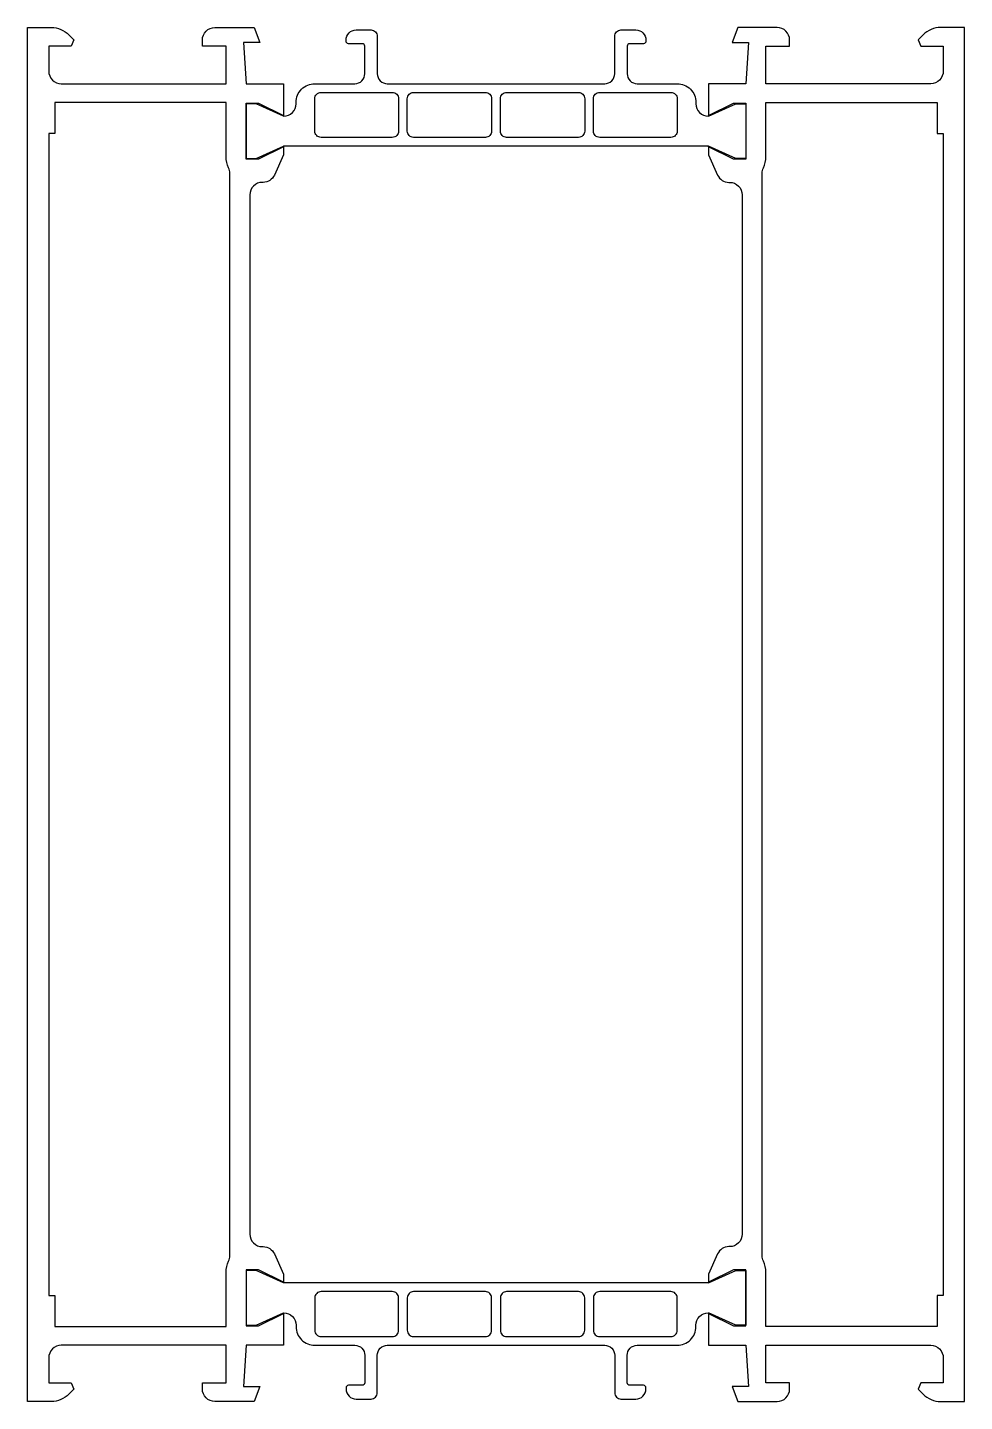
# Model space of a CAD drawing. Header units: millimetres. Extents: x 0 to 75, y 0 to 110.
import ezdxf

# ---------------------------------------------------------------- set-up
doc = ezdxf.new("R2010")
doc.units = ezdxf.units.MM

msp = doc.modelspace()

# ---------------------------------------------------------------- linework, layer by layer
for points in [[(0, 110), (1.9, 110, -0.198912), (3.31, 109.41), (3.71, 109.01), (3.5, 108.5), (1.7, 108.5), (1.7, 106.5, 0.414214), (2.7, 105.5), (15.9, 105.5), (15.9, 108.5), (14, 108.5), (14, 109, -0.414214), (15, 110), (18.15, 110), (18.59, 108.8), (17.28, 108.8), (17.5, 105.5), (20.5, 105.5), (20.5, 102.9), (18.3, 103.9), (17.5, 103.9), (17.5, 99.5), (18.3, 99.5), (20.5, 100.5), (20.5, 99.8), (19.77, 98.19, -0.294108), (18.86, 97.6), (18.8, 97.6, 0.414214), (17.8, 96.6), (17.8, 13.4, 0.414214), (18.8, 12.4), (18.86, 12.4, -0.294108), (19.77, 11.81), (20.5, 10.2), (20.5, 9.5), (18.3, 10.5), (17.5, 10.5), (17.5, 6.1), (18.3, 6.1), (20.5, 7.1), (20.5, 4.5), (17.5, 4.5), (17.28, 1.2), (18.59, 1.2), (18.15, 0), (15, 0, -0.414214), (14, 1), (14, 1.5), (15.9, 1.5), (15.9, 4.5), (2.7, 4.5, 0.414214), (1.7, 3.5), (1.7, 1.5), (3.5, 1.5), (3.71, 0.99), (3.31, 0.59, -0.198912), (1.9, 0), (0, 0), (0, 110)], [(54.5, 102.9), (54.5, 102.95), (56.5, 103.95), (57.5, 103.95), (57.5, 99.45), (56.5, 99.45), (54.5, 100.45), (54.5, 100.5), (20.5, 100.5), (20.5, 100.45), (18.5, 99.45), (17.5, 99.45), (17.5, 103.95), (18.5, 103.95), (20.5, 102.95), (20.5, 102.9, 0.414214), (21.5, 103.9), (21.5, 104, -0.414214), (23, 105.5), (26.2, 105.5, 0.414214), (27, 106.3), (27, 108.5, 0.414214), (26.8, 108.7), (25.7, 108.7, -0.414214), (25.5, 108.9), (25.5, 109, -0.414214), (26.3, 109.8), (27.5, 109.8, -0.414214), (28, 109.3), (28, 106.3, 0.414214), (28.8, 105.5), (46.2, 105.5, 0.414214), (47, 106.3), (47, 109.3, -0.414214), (47.5, 109.8), (48.7, 109.8, -0.414214), (49.5, 109), (49.5, 108.9, -0.414214), (49.3, 108.7), (48.2, 108.7, 0.414214), (48, 108.5), (48, 106.3, 0.414214), (48.8, 105.5), (52, 105.5, -0.414214), (53.5, 104), (53.5, 103.9, 0.414214), (54.5, 102.9)], [(75, 110), (73.1, 110, 0.198912), (71.69, 109.41), (71.29, 109.01), (71.5, 108.5), (73.3, 108.5), (73.3, 106.5, -0.414214), (72.3, 105.5), (59.1, 105.5), (59.1, 108.5), (61, 108.5), (61, 109, 0.414214), (60, 110), (56.85, 110), (56.41, 108.8), (57.72, 108.8), (57.5, 105.5), (54.5, 105.5), (54.5, 102.9), (56.7, 103.9), (57.5, 103.9), (57.5, 99.5), (56.7, 99.5), (54.5, 100.5), (54.5, 99.8), (55.23, 98.19, 0.294108), (56.14, 97.6), (56.2, 97.6, -0.414214), (57.2, 96.6), (57.2, 13.4, -0.414214), (56.2, 12.4), (56.14, 12.4, 0.294108), (55.23, 11.81), (54.5, 10.2), (54.5, 9.5), (56.7, 10.5), (57.5, 10.5), (57.5, 6.1), (56.7, 6.1), (54.5, 7.1), (54.5, 4.5), (57.5, 4.5), (57.72, 1.2), (56.41, 1.2), (56.85, 0), (60, 0, 0.414214), (61, 1), (61, 1.5), (59.1, 1.5), (59.1, 4.5), (72.3, 4.5, -0.414214), (73.3, 3.5), (73.3, 1.5), (71.5, 1.5), (71.29, 0.99), (71.69, 0.59, 0.198912), (73.1, 0), (75, 0), (75, 110)], [(23, 101.7), (23, 104.3, -0.414214), (23.5, 104.8), (29.2, 104.8, -0.414214), (29.7, 104.3), (29.7, 101.7, -0.414214), (29.2, 101.2), (23.5, 101.2, -0.414214), (23, 101.7)], [(30.4, 101.7), (30.4, 104.3, -0.414214), (30.9, 104.8), (36.65, 104.8, -0.414214), (37.15, 104.3), (37.15, 101.7, -0.414214), (36.65, 101.2), (30.9, 101.2, -0.414214), (30.4, 101.7)], [(44.6, 101.7, -0.414214), (44.1, 101.2), (38.35, 101.2, -0.414214), (37.85, 101.7), (37.85, 104.3, -0.414214), (38.35, 104.8), (44.1, 104.8, -0.414214), (44.6, 104.3), (44.6, 101.7)], [(45.3, 101.7), (45.3, 104.3, -0.414214), (45.8, 104.8), (51.5, 104.8, -0.414214), (52, 104.3), (52, 101.7, -0.414214), (51.5, 101.2), (45.8, 101.2, -0.414214), (45.3, 101.7)], [(1.7, 101.5), (1.7, 8.5), (2.2, 8.5), (2.2, 6), (15.9, 6), (15.9, 10.35, -0.112281), (16.1, 11.24, 0.112281), (16.2, 11.67), (16.2, 98.33, 0.112281), (16.1, 98.76, -0.112281), (15.9, 99.65), (15.9, 104), (2.2, 104), (2.2, 101.5), (1.7, 101.5)], [(73.3, 101.5), (73.3, 8.5), (72.8, 8.5), (72.8, 6), (59.1, 6), (59.1, 10.35, 0.112281), (58.9, 11.24, -0.112281), (58.8, 11.67), (58.8, 98.33, -0.112281), (58.9, 98.76, 0.112281), (59.1, 99.65), (59.1, 104), (72.8, 104), (72.8, 101.5), (73.3, 101.5)], [(54.5, 7.1), (54.5, 7.05), (56.5, 6.05), (57.5, 6.05), (57.5, 10.55), (56.5, 10.55), (54.5, 9.55), (54.5, 9.5), (20.5, 9.5), (20.5, 9.55), (18.5, 10.55), (17.5, 10.55), (17.5, 6.05), (18.5, 6.05), (20.5, 7.05), (20.5, 7.1, -0.414214), (21.5, 6.1), (21.5, 6, 0.414214), (23, 4.5), (26.2, 4.5, -0.414214), (27, 3.7), (27, 1.5, -0.414214), (26.8, 1.3), (25.7, 1.3, 0.414214), (25.5, 1.1), (25.5, 1, 0.414214), (26.3, 0.2), (27.5, 0.2, 0.414214), (28, 0.7), (28, 3.7, -0.414214), (28.8, 4.5), (46.2, 4.5, -0.414214), (47, 3.7), (47, 0.7, 0.414214), (47.5, 0.2), (48.7, 0.2, 0.414214), (49.5, 1), (49.5, 1.1, 0.414214), (49.3, 1.3), (48.2, 1.3, -0.414214), (48, 1.5), (48, 3.7, -0.414214), (48.8, 4.5), (52, 4.5, 0.414214), (53.5, 6), (53.5, 6.1, -0.414214), (54.5, 7.1)], [(23, 8.3), (23, 5.7, 0.414214), (23.5, 5.2), (29.2, 5.2, 0.414214), (29.7, 5.7), (29.7, 8.3, 0.414214), (29.2, 8.8), (23.5, 8.8, 0.414214), (23, 8.3)], [(30.4, 8.3), (30.4, 5.7, 0.414214), (30.9, 5.2), (36.65, 5.2, 0.414214), (37.15, 5.7), (37.15, 8.3, 0.414214), (36.65, 8.8), (30.9, 8.8, 0.414214), (30.4, 8.3)], [(44.6, 8.3, 0.414214), (44.1, 8.8), (38.35, 8.8, 0.414214), (37.85, 8.3), (37.85, 5.7, 0.414214), (38.35, 5.2), (44.1, 5.2, 0.414214), (44.6, 5.7), (44.6, 8.3)], [(45.3, 8.3), (45.3, 5.7, 0.414214), (45.8, 5.2), (51.5, 5.2, 0.414214), (52, 5.7), (52, 8.3, 0.414214), (51.5, 8.8), (45.8, 8.8, 0.414214), (45.3, 8.3)]]:
    msp.add_lwpolyline(points, format="xyb", close=True)

doc.saveas('drawing.dxf')
